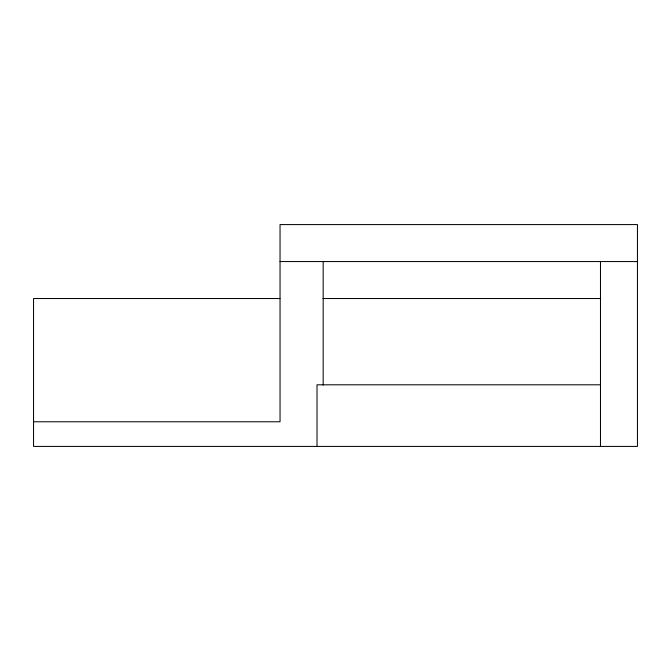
<?xml version="1.0" encoding="UTF-8"?>
<svg xmlns="http://www.w3.org/2000/svg" width="671" height="671" viewBox="0 0 671 671"><rect width="100%" height="100%" fill="white"/><g stroke="black" fill="none" stroke-linecap="round" stroke-linejoin="round"><path stroke-width="1.01" d="M280.042 261.556L637.45 261.556M279.933 298.528L33.55 298.528L33.55 446.416L637.45 446.416L637.45 224.584L280.042 224.584L280.042 421.774L33.55 421.774M322.919 298.528L600.755 298.528M600.478 384.802L317.014 384.802L317.014 446.416M600.478 261.556L600.478 446.416M323.179 261.556L323.179 385.12"/></g></svg>
